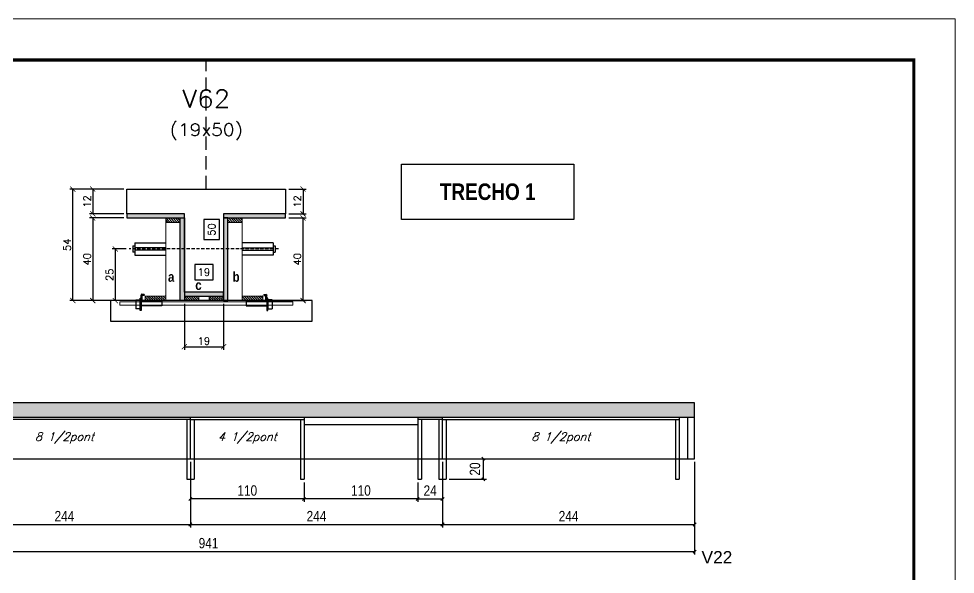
# Model space of a CAD drawing. Extents: x 0 to 6325, y 5574 to 19307.
# Drawn here: x 2163 to 3070, y 9532 to 10070 of the extents above; entities that cross this region are included whole.
import ezdxf
from ezdxf.enums import TextEntityAlignment as Align

# ---------------------------------------------------------------- set-up
doc = ezdxf.new("R2010")
doc.units = 0
doc.linetypes.add('DASHED', pattern=[0.75, 0.5, -0.25])
doc.linetypes.add('HIDDEN', pattern=[9.525, 6.35, -3.175])
for name, color, linetype in [('1', 1, 'Continuous'), ('5', 5, 'Continuous'), ('barrote', 251, 'Continuous'), ('COTA', 241, 'Continuous'), ('Cota Seção (2x)', 4, 'Continuous'), ('detalhes', 4, 'Continuous'), ('Hachura', 253, 'Continuous'), ('NOMENCLATURA', 7, 'Continuous'), ('Painéis', 200, 'Continuous'), ('presilha', 1, 'Continuous'), ('SARR_2.2x7', 40, 'Continuous'), ('SARR_3.5x7', 81, 'Continuous'), ('TENSOR', 3, 'Continuous'), ('texto', 7, 'Continuous'), ('Texto de Titulo', 7, 'Continuous'), ('Texto Qtd Sarr', 242, 'Continuous')]:
    doc.layers.add(name, color=color, linetype=linetype)
for name, color, linetype, lineweight in [('CONCRETO', 251, 'Continuous', 25), ('Folhas', 255, 'Continuous', 9), ('Madeira', 126, 'Continuous', 18), ('SARRAFO DE PRESSAO', 251, 'DASHED', 9), ('SCO-___-LAJ', 2, 'Continuous', 0), ('Texto Seção', 7, 'Continuous', 15)]:
    doc.layers.add(name, color=color, linetype=linetype, lineweight=lineweight)
doc.styles.add('COTA TECNICA', font='techl___.ttf', dxfattribs={"height": 10})
doc.styles.add('ROMANC', font='techb___.ttf', dxfattribs={"height": 2.5})
doc.styles.add('Romans', font='romans.shx')
doc.styles.get("Standard").update_dxf_attribs({"font": 'arial.ttf'})
doc.styles.add('TECNICA', font='techb___.ttf', dxfattribs={"height": 10})
doc.dimstyles.new('Cota Seção (2x)', dxfattribs={"dimtxt": 7, "dimasz": 5, "dimexe": 3, "dimexo": 3, "dimgap": 2, "dimtad": 3, "dimdec": 1, "dimlfac": 0.5, "dimzin": 12, "dimdsep": 46, "dimtxsty": 'Romans', "dimblk": 'ARCHTICK', "dimcen": 0, "dimclrd": 4, "dimclre": 4, "dimclrt": 1, "dimadec": 1, "dimazin": 3, "dimtfac": 1, "dimtdec": 1, "dimtmove": 0, "dimatfit": 3, "dimldrblk": 'OBLIQUE', "dimfxl": 1, "dimtolj": 1, "dimtzin": 12, "dimarcsym": 0})
doc.dimstyles.new('Cota Seção interna', dxfattribs={"dimtxt": 7, "dimasz": 6, "dimexe": 0.18, "dimexo": 2, "dimgap": -4, "dimtad": 3, "dimdec": 1, "dimlfac": 0.5, "dimzin": 12, "dimdsep": 46, "dimtxsty": 'Romans', "dimblk": 'ARCHTICK', "dimcen": 0.09, "dimse1": 1, "dimse2": 1, "dimsd1": 1, "dimsd2": 1, "dimclrd": 180, "dimclre": 5, "dimclrt": 1, "dimadec": 0, "dimazin": 3, "dimtfac": 1, "dimtdec": 1, "dimtofl": 0, "dimtmove": 0, "dimatfit": 3, "dimldrblk": 'ARCHTICK', "dimfxl": 1, "dimtolj": 1, "dimtzin": 0, "dimarcsym": 0})
doc.dimstyles.new('PAINEL', dxfattribs={"dimtxt": 10, "dimasz": 3, "dimexe": 3, "dimexo": 3, "dimgap": 3, "dimtad": 1, "dimdec": 1, "dimzin": 12, "dimdsep": 46, "dimtxsty": 'COTA TECNICA', "dimblk1": 'OBLIQUE', "dimblk2": 'OBLIQUE', "dimsah": 1, "dimcen": 0.9, "dimclrd": 4, "dimclre": 4, "dimclrt": 240, "dimadec": 1, "dimazin": 3, "dimtfac": 1, "dimtdec": 1, "dimtmove": 0, "dimatfit": 3, "dimfxl": 1, "dimtolj": 1, "dimtzin": 12, "dimarcsym": 0})
pattern_1 = [(315, (25280.4202, 1567.3305), (1.12253202, 1.12253202), [])]

# ---------------------------------------------------------------- blocks, each defined once
blk = doc.blocks.new('9999999999')
at = {"layer": 'Folhas'}
blk.add_lwpolyline([(98138.98, 34190.21), (99623.98, 34190.21), (99623.98, 35240.21), (98138.98, 35240.21)], close=True, dxfattribs=at)
at = {"layer": 'Folhas', "color": 30, "const_width": 3}
blk.add_lwpolyline([(98213.98, 34230.21), (99583.98, 34230.21), (99583.98, 35200.21), (98213.98, 35200.21)], close=True, dxfattribs=at)
blk = doc.blocks.new('titulo1')
at = {"layer": 'Defpoints', "color": 252, "linetype": 'HIDDEN', "ltscale": 2}
blk.add_line((0, 0), (0, 125), dxfattribs=at)
at = {"layer": 'Defpoints', "style": 'Romans', "oblique": 15}
blk.add_attdef('FOLHA', text='', height=10, dxfattribs=at).set_placement((0, 15.58), align=Align.MIDDLE_CENTER)
at = {"layer": 'Texto Qtd Sarr', "color": 3, "style": 'Romans', "oblique": 15}
for tag, height, p in [('TITULO', 17, (0, 71.45)), ('SEÇÃO', 12, (0, 41.55))]:
    blk.add_attdef(tag, text='', height=height, dxfattribs=at).set_placement(p, align=Align.MIDDLE_CENTER)
blk = doc.blocks.new('_ArchTick')
at = {"color": 0, "linetype": 'ByBlock', "const_width": 0.15}
blk.add_lwpolyline([(-0.5, -0.5), (0.5, 0.5)], dxfattribs=at)
blk = doc.blocks.new('*D3214')
at = {"layer": 'COTA', "color": 4, "lineweight": -2, "transparency": 16777216}
for p, q in [((2424.8, 9904.97), (2441.67, 9904.97)), ((2438.67, 9904.97), (2438.67, 9880.97)), ((2424.8, 9880.97), (2441.67, 9880.97))]:
    blk.add_line(p, q, dxfattribs=at)
at = {"layer": 'Defpoints', "color": 0, "transparency": 16777216}
for p in [(2421.8, 9904.97), (2421.8, 9880.97), (2438.67, 9880.97)]:
    blk.add_point(p, dxfattribs=at)
at = {"layer": 'COTA', "color": 4, "lineweight": -2, "transparency": 16777216, "xscale": 5, "yscale": 5, "zscale": 5}
for p, rotation in [((2438.67, 9904.97), 90), ((2438.67, 9880.97), 270)]:
    blk.add_blockref('_ArchTick', p, dxfattribs=dict(at, rotation=rotation))
at = {"layer": 'COTA', "color": 1, "transparency": 16777216, "insert": (2433.17, 9892.97), "char_height": 7, "attachment_point": 5, "rotation": 90, "style": 'Romans'}
blk.add_mtext('\\A1;12', dxfattribs=at)
blk = doc.blocks.new('_Oblique')
at = {"layer": '1', "color": 0, "lineweight": -2}
blk.add_line((-0.5, -0.5), (0.5, 0.5), dxfattribs=at)
blk = doc.blocks.new('*D3215')
at = {"layer": 'COTA', "color": 4, "lineweight": -2, "transparency": 16777216}
for p, q in [((2265.2, 9904.97), (2212.82, 9904.97)), ((2215.82, 9796.97), (2215.82, 9904.97)), ((2287.2, 9796.97), (2212.82, 9796.97))]:
    blk.add_line(p, q, dxfattribs=at)
at = {"layer": 'Defpoints', "color": 0, "transparency": 16777216}
for p in [(2215.82, 9904.97), (2268.2, 9904.97), (2290.2, 9796.97)]:
    blk.add_point(p, dxfattribs=at)
at = {"layer": 'COTA', "color": 4, "lineweight": -2, "transparency": 16777216, "xscale": 5, "yscale": 5, "zscale": 5}
for p, rotation in [((2215.82, 9904.97), 90), ((2215.82, 9796.97), 270)]:
    blk.add_blockref('_ArchTick', p, dxfattribs=dict(at, rotation=rotation))
at = {"layer": 'COTA', "color": 1, "transparency": 16777216, "insert": (2210.32, 9850.97), "char_height": 7, "attachment_point": 5, "rotation": 90, "style": 'Romans'}
blk.add_mtext('\\A1;54', dxfattribs=at)
blk = doc.blocks.new('*D3216')
at = {"layer": 'COTA', "color": 4, "lineweight": -2, "transparency": 16777216}
for p, q in [((2424.8, 9876.97), (2441.67, 9876.97)), ((2438.67, 9796.97), (2438.67, 9876.97)), ((2398.4, 9796.97), (2441.67, 9796.97))]:
    blk.add_line(p, q, dxfattribs=at)
at = {"layer": 'Defpoints', "color": 0, "transparency": 16777216}
for p in [(2421.8, 9876.97), (2438.67, 9876.97), (2395.4, 9796.97)]:
    blk.add_point(p, dxfattribs=at)
at = {"layer": 'COTA', "color": 4, "lineweight": -2, "transparency": 16777216, "xscale": 5, "yscale": 5, "zscale": 5}
for p, rotation in [((2438.67, 9876.97), 90), ((2438.67, 9796.97), 270)]:
    blk.add_blockref('_ArchTick', p, dxfattribs=dict(at, rotation=rotation))
at = {"layer": 'COTA', "color": 1, "transparency": 16777216, "insert": (2433.17, 9836.97), "char_height": 7, "attachment_point": 5, "rotation": 90, "style": 'Romans'}
blk.add_mtext('\\A1;40', dxfattribs=at)
blk = doc.blocks.new('*D3217')
at = {"layer": 'Cota Seção (2x)', "color": 180, "lineweight": -2, "transparency": 16777216}
for p, q in [((2357.8, 9875.45), (2342.8, 9875.45)), ((2342.8, 9875.45), (2342.8, 9856.12)), ((2357.8, 9856.12), (2357.8, 9875.45)), ((2342.8, 9856.12), (2357.8, 9856.12))]:
    blk.add_line(p, q, dxfattribs=at)
at = {"layer": 'Defpoints', "color": 0, "transparency": 16777216}
for p in [(2361.8, 9904.97), (2372.8, 9904.97), (2372.8, 9804.97)]:
    blk.add_point(p, dxfattribs=at)
at = {"layer": 'Cota Seção (2x)', "color": 1, "transparency": 16777216, "insert": (2350.3, 9865.78), "char_height": 7, "attachment_point": 5, "rotation": 90, "style": 'Romans'}
blk.add_mtext('\\A1;50', dxfattribs=at)
blk = doc.blocks.new('*D3218')
at = {"layer": 'COTA', "color": 4, "lineweight": -2, "transparency": 16777216}
for p, q in [((2265.2, 9904.97), (2232.14, 9904.97)), ((2235.14, 9904.97), (2235.14, 9880.97)), ((2265.2, 9880.97), (2232.14, 9880.97))]:
    blk.add_line(p, q, dxfattribs=at)
at = {"layer": 'Defpoints', "color": 0, "transparency": 16777216}
for p in [(2268.2, 9904.97), (2235.14, 9880.97), (2268.2, 9880.97)]:
    blk.add_point(p, dxfattribs=at)
at = {"layer": 'COTA', "color": 4, "lineweight": -2, "transparency": 16777216, "xscale": 5, "yscale": 5, "zscale": 5}
for p, rotation in [((2235.14, 9904.97), 90), ((2235.14, 9880.97), 270)]:
    blk.add_blockref('_ArchTick', p, dxfattribs=dict(at, rotation=rotation))
at = {"layer": 'COTA', "color": 1, "transparency": 16777216, "insert": (2229.64, 9892.97), "char_height": 7, "attachment_point": 5, "rotation": 90, "style": 'Romans'}
blk.add_mtext('\\A1;12', dxfattribs=at)
blk = doc.blocks.new('*D3219')
at = {"layer": 'COTA', "color": 4, "lineweight": -2, "transparency": 16777216}
for p, q in [((2265.2, 9876.97), (2232.14, 9876.97)), ((2235.14, 9876.97), (2235.14, 9796.97)), ((2287.2, 9796.97), (2232.14, 9796.97))]:
    blk.add_line(p, q, dxfattribs=at)
at = {"layer": 'Defpoints', "color": 0, "transparency": 16777216}
for p in [(2268.2, 9876.97), (2235.14, 9796.97), (2290.2, 9796.97)]:
    blk.add_point(p, dxfattribs=at)
at = {"layer": 'COTA', "color": 4, "lineweight": -2, "transparency": 16777216, "xscale": 5, "yscale": 5, "zscale": 5}
for p, rotation in [((2235.14, 9876.97), 90), ((2235.14, 9796.97), 270)]:
    blk.add_blockref('_ArchTick', p, dxfattribs=dict(at, rotation=rotation))
at = {"layer": 'COTA', "color": 1, "transparency": 16777216, "insert": (2229.64, 9836.97), "char_height": 7, "attachment_point": 5, "rotation": 90, "style": 'Romans'}
blk.add_mtext('\\A1;40', dxfattribs=at)
blk = doc.blocks.new('PRESILHA METÁLICA 1')
at = {"layer": 'presilha'}
for p, q in [((6, 15.5), (7.5, 15.5)), ((6, -2.5), (6, 15.5)), ((7.5, 10.6), (7.5, 19.9)), ((7.5, 15.5), (7.5, -2.5)), ((12, 21), (8.6, 21)), ((9, 11.6), (9, 18.9)), ((12, 19.5), (9.6, 19.5)), ((12, 21), (12, 19.5)), ((0, 13), (6, 13)), ((0, 13), (0, 0)), ((6, 0), (0, 0)), ((6, 13), (6, 0)), ((37.5, 4.1), (7.5, 4.1)), ((37.5, 11), (9.6, 11)), ((37.5, 11), (37.5, 4.1)), ((7.5, -2.5), (6, -2.5))]:
    blk.add_line(p, q, dxfattribs=at)
for centre, radius, start, end in [((8.6, 19.9), 1.14, 90, 180), ((9.6, 18.9), 0.57, 90, 180), ((9.6, 11.6), 0.57, 180, 270)]:
    blk.add_arc(centre, radius, start, end, dxfattribs=at)
blk = doc.blocks.new('*D3220')
at = {"layer": 'COTA', "color": 4, "lineweight": -2, "transparency": 16777216}
for p, q in [((2323.8, 9793.97), (2323.8, 9749.25)), ((2361.8, 9793.97), (2361.8, 9749.25)), ((2323.8, 9752.25), (2361.8, 9752.25))]:
    blk.add_line(p, q, dxfattribs=at)
at = {"layer": 'Defpoints', "color": 0, "transparency": 16777216}
for p in [(2323.8, 9796.97), (2361.8, 9796.97), (2361.8, 9752.25)]:
    blk.add_point(p, dxfattribs=at)
at = {"layer": 'COTA', "color": 4, "lineweight": -2, "transparency": 16777216, "xscale": 5, "yscale": 5, "zscale": 5, "rotation": 180}
blk.add_blockref('_ArchTick', (2323.8, 9752.25), dxfattribs=at)
at = {"layer": 'COTA', "color": 4, "lineweight": -2, "transparency": 16777216, "xscale": 5, "yscale": 5, "zscale": 5}
blk.add_blockref('_ArchTick', (2361.8, 9752.25), dxfattribs=at)
at = {"layer": 'COTA', "color": 1, "transparency": 16777216, "insert": (2342.8, 9757.75), "char_height": 7, "attachment_point": 5, "style": 'Romans'}
blk.add_mtext('\\A1;19', dxfattribs=at)
blk = doc.blocks.new('*D3221')
at = {"layer": 'Cota Seção (2x)', "color": 180, "lineweight": -2, "transparency": 16777216}
for p, q in [((2351.8, 9831.97), (2333.8, 9831.97)), ((2333.8, 9831.97), (2333.8, 9816.97)), ((2351.8, 9816.97), (2351.8, 9831.97)), ((2333.8, 9816.97), (2351.8, 9816.97))]:
    blk.add_line(p, q, dxfattribs=at)
at = {"layer": 'Defpoints', "color": 0, "transparency": 16777216}
for p in [(2361.8, 9812.97), (2323.8, 9796.97), (2361.8, 9796.97)]:
    blk.add_point(p, dxfattribs=at)
at = {"layer": 'Cota Seção (2x)', "color": 1, "transparency": 16777216, "insert": (2342.8, 9824.47), "char_height": 7, "attachment_point": 5, "style": 'Romans'}
blk.add_mtext('\\A1;19', dxfattribs=at)
blk = doc.blocks.new('*D3222')
at = {"layer": 'COTA', "color": 4, "lineweight": -2, "transparency": 16777216}
for p, q in [((1876.7, 9640.83), (1876.7, 9550.85)), ((2817.7, 9640.83), (2817.7, 9550.85)), ((1876.7, 9553.85), (2817.7, 9553.85))]:
    blk.add_line(p, q, dxfattribs=at)
at = {"layer": 'Defpoints', "color": 0, "transparency": 16777216}
for p in [(1876.7, 9643.83), (2817.7, 9643.83), (2817.7, 9553.85)]:
    blk.add_point(p, dxfattribs=at)
at = {"layer": 'COTA', "color": 4, "lineweight": -2, "transparency": 16777216, "xscale": 3, "yscale": 3, "zscale": 3, "rotation": 180}
blk.add_blockref('_Oblique', (1876.7, 9553.85), dxfattribs=at)
at = {"layer": 'COTA', "color": 4, "lineweight": -2, "transparency": 16777216, "xscale": 3, "yscale": 3, "zscale": 3}
blk.add_blockref('_Oblique', (2817.7, 9553.85), dxfattribs=at)
at = {"layer": 'COTA', "color": 240, "transparency": 16777216, "insert": (2347.2, 9561.95), "char_height": 10, "attachment_point": 5, "style": 'COTA TECNICA'}
blk.add_mtext('\\A1;941', dxfattribs=at)
blk = doc.blocks.new('*D4337')
at = {"layer": 'COTA', "color": 4, "lineweight": -2, "transparency": 16777216}
for p, q in [((2085.7, 9640.83), (2085.7, 9577.11)), ((2329.7, 9640.83), (2329.7, 9577.11)), ((2085.7, 9580.11), (2329.7, 9580.11))]:
    blk.add_line(p, q, dxfattribs=at)
at = {"layer": 'Defpoints', "color": 0, "transparency": 16777216}
for p in [(2085.7, 9643.83), (2329.7, 9643.83), (2329.7, 9580.11)]:
    blk.add_point(p, dxfattribs=at)
at = {"layer": 'COTA', "color": 4, "lineweight": -2, "transparency": 16777216, "xscale": 3, "yscale": 3, "zscale": 3, "rotation": 180}
blk.add_blockref('_Oblique', (2085.7, 9580.11), dxfattribs=at)
at = {"layer": 'COTA', "color": 4, "lineweight": -2, "transparency": 16777216, "xscale": 3, "yscale": 3, "zscale": 3}
blk.add_blockref('_Oblique', (2329.7, 9580.11), dxfattribs=at)
at = {"layer": 'COTA', "color": 240, "transparency": 16777216, "insert": (2207.7, 9588.18), "char_height": 10, "attachment_point": 5, "style": 'COTA TECNICA'}
blk.add_mtext('\\A1;244', dxfattribs=at)
blk = doc.blocks.new('*D4338')
at = {"layer": 'COTA', "color": 4, "lineweight": -2, "transparency": 16777216}
for p, q in [((2329.7, 9640.83), (2329.7, 9577.11)), ((2573.7, 9640.83), (2573.7, 9577.11)), ((2329.7, 9580.11), (2573.7, 9580.11))]:
    blk.add_line(p, q, dxfattribs=at)
at = {"layer": 'Defpoints', "color": 0, "transparency": 16777216}
for p in [(2329.7, 9643.83), (2573.7, 9643.83), (2573.7, 9580.11)]:
    blk.add_point(p, dxfattribs=at)
at = {"layer": 'COTA', "color": 4, "lineweight": -2, "transparency": 16777216, "xscale": 3, "yscale": 3, "zscale": 3, "rotation": 180}
blk.add_blockref('_Oblique', (2329.7, 9580.11), dxfattribs=at)
at = {"layer": 'COTA', "color": 4, "lineweight": -2, "transparency": 16777216, "xscale": 3, "yscale": 3, "zscale": 3}
blk.add_blockref('_Oblique', (2573.7, 9580.11), dxfattribs=at)
at = {"layer": 'COTA', "color": 240, "transparency": 16777216, "insert": (2451.7, 9588.18), "char_height": 10, "attachment_point": 5, "style": 'COTA TECNICA'}
blk.add_mtext('\\A1;244', dxfattribs=at)
blk = doc.blocks.new('*D4339')
at = {"layer": 'COTA', "color": 4, "lineweight": -2, "transparency": 16777216}
for p, q in [((2573.7, 9640.83), (2573.7, 9577.11)), ((2817.7, 9640.83), (2817.7, 9577.11)), ((2573.7, 9580.11), (2817.7, 9580.11))]:
    blk.add_line(p, q, dxfattribs=at)
at = {"layer": 'Defpoints', "color": 0, "transparency": 16777216}
for p in [(2573.7, 9643.83), (2817.7, 9643.83), (2817.7, 9580.11)]:
    blk.add_point(p, dxfattribs=at)
at = {"layer": 'COTA', "color": 4, "lineweight": -2, "transparency": 16777216, "xscale": 3, "yscale": 3, "zscale": 3, "rotation": 180}
blk.add_blockref('_Oblique', (2573.7, 9580.11), dxfattribs=at)
at = {"layer": 'COTA', "color": 4, "lineweight": -2, "transparency": 16777216, "xscale": 3, "yscale": 3, "zscale": 3}
blk.add_blockref('_Oblique', (2817.7, 9580.11), dxfattribs=at)
at = {"layer": 'COTA', "color": 240, "transparency": 16777216, "insert": (2695.7, 9588.18), "char_height": 10, "attachment_point": 5, "style": 'COTA TECNICA'}
blk.add_mtext('\\A1;244', dxfattribs=at)
blk = doc.blocks.new('*D4331')
at = {"layer": 'COTA', "color": 4, "lineweight": -2, "transparency": 16777216}
for p, q in [((2439.7, 9620.83), (2439.7, 9601.87)), ((2549.7, 9620.83), (2549.7, 9601.87)), ((2549.7, 9604.87), (2439.7, 9604.87))]:
    blk.add_line(p, q, dxfattribs=at)
at = {"layer": 'Defpoints', "color": 0, "transparency": 16777216}
for p in [(2439.7, 9623.83), (2549.7, 9623.83), (2439.7, 9604.87)]:
    blk.add_point(p, dxfattribs=at)
at = {"layer": 'COTA', "color": 4, "lineweight": -2, "transparency": 16777216, "xscale": 3, "yscale": 3, "zscale": 3, "rotation": 180}
blk.add_blockref('_Oblique', (2439.7, 9604.87), dxfattribs=at)
at = {"layer": 'COTA', "color": 4, "lineweight": -2, "transparency": 16777216, "xscale": 3, "yscale": 3, "zscale": 3}
blk.add_blockref('_Oblique', (2549.7, 9604.87), dxfattribs=at)
at = {"layer": 'COTA', "color": 240, "transparency": 16777216, "insert": (2494.7, 9612.97), "char_height": 10, "attachment_point": 5, "style": 'COTA TECNICA'}
blk.add_mtext('\\A1;110', dxfattribs=at)
blk = doc.blocks.new('*D4328')
at = {"layer": 'COTA', "color": 4, "lineweight": -2, "transparency": 16777216}
for p, q in [((2573.7, 9640.83), (2573.7, 9601.87)), ((2549.7, 9620.83), (2549.7, 9601.87)), ((2549.7, 9604.87), (2573.7, 9604.87))]:
    blk.add_line(p, q, dxfattribs=at)
at = {"layer": 'Defpoints', "color": 0, "transparency": 16777216}
for p in [(2573.7, 9643.83), (2549.7, 9623.83), (2573.7, 9604.87)]:
    blk.add_point(p, dxfattribs=at)
at = {"layer": 'COTA', "color": 4, "lineweight": -2, "transparency": 16777216, "xscale": 3, "yscale": 3, "zscale": 3, "rotation": 180}
blk.add_blockref('_Oblique', (2549.7, 9604.87), dxfattribs=at)
at = {"layer": 'COTA', "color": 4, "lineweight": -2, "transparency": 16777216, "xscale": 3, "yscale": 3, "zscale": 3}
blk.add_blockref('_Oblique', (2573.7, 9604.87), dxfattribs=at)
at = {"layer": 'COTA', "color": 240, "transparency": 16777216, "insert": (2561.7, 9612.94), "char_height": 10, "attachment_point": 5, "style": 'COTA TECNICA'}
blk.add_mtext('\\A1;24', dxfattribs=at)
blk = doc.blocks.new('*D4329')
at = {"layer": 'COTA', "color": 4, "lineweight": -2, "transparency": 16777216}
for p, q in [((2329.7, 9640.83), (2329.7, 9601.87)), ((2439.7, 9620.83), (2439.7, 9601.87)), ((2439.7, 9604.87), (2329.7, 9604.87))]:
    blk.add_line(p, q, dxfattribs=at)
at = {"layer": 'Defpoints', "color": 0, "transparency": 16777216}
for p in [(2329.7, 9643.83), (2439.7, 9623.83), (2329.7, 9604.87)]:
    blk.add_point(p, dxfattribs=at)
at = {"layer": 'COTA', "color": 4, "lineweight": -2, "transparency": 16777216, "xscale": 3, "yscale": 3, "zscale": 3, "rotation": 180}
blk.add_blockref('_Oblique', (2329.7, 9604.87), dxfattribs=at)
at = {"layer": 'COTA', "color": 4, "lineweight": -2, "transparency": 16777216, "xscale": 3, "yscale": 3, "zscale": 3}
blk.add_blockref('_Oblique', (2439.7, 9604.87), dxfattribs=at)
at = {"layer": 'COTA', "color": 240, "transparency": 16777216, "insert": (2384.7, 9612.97), "char_height": 10, "attachment_point": 5, "style": 'COTA TECNICA'}
blk.add_mtext('\\A1;110', dxfattribs=at)
blk = doc.blocks.new('*D4343')
at = {"layer": 'COTA', "color": 4, "lineweight": -2, "transparency": 16777216}
for p, q in [((2613.25, 9623.83), (2613.25, 9643.83)), ((2580.2, 9623.83), (2616.25, 9623.83))]:
    blk.add_line(p, q, dxfattribs=at)
at = {"layer": 'Defpoints', "color": 0, "transparency": 16777216}
for p in [(2613.25, 9643.83), (2613.25, 9643.83), (2577.2, 9623.83)]:
    blk.add_point(p, dxfattribs=at)
at = {"layer": 'COTA', "color": 4, "lineweight": -2, "transparency": 16777216, "xscale": 3, "yscale": 3, "zscale": 3}
for p, rotation in [((2613.25, 9643.83), 90), ((2613.25, 9623.83), 270)]:
    blk.add_blockref('_Oblique', p, dxfattribs=dict(at, rotation=rotation))
at = {"layer": 'COTA', "color": 240, "transparency": 16777216, "insert": (2605.15, 9633.83), "char_height": 10, "attachment_point": 5, "rotation": 90, "style": 'COTA TECNICA'}
blk.add_mtext('\\A1;20', dxfattribs=at)
blk = doc.blocks.new('*D4173')
at = {"layer": 'COTA', "color": 4, "lineweight": -2, "transparency": 16777216}
for p, q in [((2267.5, 9846.94), (2253.94, 9846.94)), ((2256.94, 9846.94), (2256.94, 9796.97)), ((2272.5, 9796.97), (2253.94, 9796.97))]:
    blk.add_line(p, q, dxfattribs=at)
at = {"layer": 'Defpoints', "color": 0, "transparency": 16777216}
for p in [(2270.5, 9846.94), (2256.94, 9796.97), (2275.5, 9796.97)]:
    blk.add_point(p, dxfattribs=at)
at = {"layer": 'COTA', "color": 4, "lineweight": -2, "transparency": 16777216, "xscale": 5, "yscale": 5, "zscale": 5}
for p, rotation in [((2256.94, 9846.94), 90), ((2256.94, 9796.97), 270)]:
    blk.add_blockref('_ArchTick', p, dxfattribs=dict(at, rotation=rotation))
at = {"layer": 'COTA', "color": 1, "transparency": 16777216, "insert": (2251.44, 9821.96), "char_height": 7, "attachment_point": 5, "rotation": 90, "style": 'Romans'}
blk.add_mtext('\\A1;25', dxfattribs=at)

msp = doc.modelspace()

# ---------------------------------------------------------------- hatches: boundary and pattern name
at = {"layer": 'COTA'}
h = msp.add_hatch(dxfattribs=at)
h.set_pattern_fill('AR-CONC', color=256, scale=0.03)
h.set_pattern_definition([(50, (-2e-12, 1176.7803), (5.46554, -0.4781726), [0.5715, -6.2865]), (355, (-2e-12, 1176.7803), (-1.0573026, 5.7317054), [0.4572, -5.0292175]), (100.451445, (0.4555, 1176.7405), (4.4082374, 5.2535326), [0.4857003, -5.3427073]), (46.1842, (-2e-12, 1178.304), (8.132371, -1.26127), [0.85725, -9.42975]), (96.63556, (0.678, 1178.199), (7.122124, 7.422784), [0.728551, -8.014068]), (351.18415, (-2e-12, 1178.304), (7.122124, 7.422784), [0.685799, -7.543792]), (21, (0.762, 1177.9233), (4.5484317, -3.067956), [0.5715, -6.2865]), (326, (0.762, 1177.9233), (1.854061, 5.525639), [0.4572, -5.0292]), (71.451445, (1.141, 1177.6677), (6.4024926, 2.457683), [0.4857003, -5.342698]), (37.5, (-2e-12, 1176.7803), (0.0926581, 2.53665117), [0, -4.96824, 0, -5.1054, 0, -5.04825]), (7.5, (-2e-12, 1176.7803), (2.0045899, 3.00541724), [0, -2.91084, 0, -4.85394, 0, -1.92405]), (327.5, (-1.6993, 1176.7803), (4.06771786, -0.1718623), [0, -1.905, 0, -5.9436, 0, -7.8867]), (317.5, (-2.4613, 1176.7803), (4.4438754, 0.7627947), [0, -2.4765, 0, -3.94716, 0, -5.6007])])
h.paths.add_polyline_path([(2817.7, 9697.83), (1876.7, 9697.83), (1876.7, 9683.83), (2817.7, 9683.83)])
at = {"layer": 'Hachura'}
h = msp.add_hatch(color=256, dxfattribs=at)
h.dxf.hatch_style = 1
h.paths.add_polyline_path([(2323.8, 9876.97), (2323.8, 9880.97), (2268.2, 9880.97), (2268.2, 9876.97)])
h = msp.add_hatch(color=256, dxfattribs=at)
h.dxf.hatch_style = 1
h.paths.add_polyline_path([(2421.8, 9876.97), (2421.8, 9880.97), (2361.8, 9880.97), (2361.8, 9876.97)])
h = msp.add_hatch(dxfattribs=at)
h.set_pattern_fill('ANSI31', color=256, scale=0.5, angle=270, style=0)
h.set_pattern_definition([(315, (25280.4202, 1569.3305), (1.12253202, 1.12253202), [])])
h.paths.add_polyline_path([(2319.8, 9872.57), (2319.8, 9876.97), (2305.8, 9876.97), (2305.8, 9872.57)])
h = msp.add_hatch(color=256, dxfattribs=at)
h.dxf.hatch_style = 1
h.paths.add_polyline_path([(2319.8, 9876.97), (2323.8, 9876.97), (2323.8, 9796.97), (2319.8, 9796.97)])
h = msp.add_hatch(color=256, dxfattribs=at)
h.dxf.hatch_style = 1
h.paths.add_polyline_path([(2365.8, 9876.97), (2361.8, 9876.97), (2361.8, 9796.97), (2365.8, 9796.97)])
h = msp.add_hatch(dxfattribs=at)
h.set_pattern_fill('ANSI31', color=256, scale=0.5, angle=270, style=0)
h.set_pattern_definition([(315, (25280.4202, 1569.3305), (1.12253202, 1.12253202), [])])
h.paths.add_polyline_path([(2365.8, 9872.57), (2365.8, 9876.97), (2379.8, 9876.97), (2379.8, 9872.57)])
h = msp.add_hatch(dxfattribs=at)
h.set_pattern_fill('ANSI31', color=256, scale=0.5, angle=270, style=0)
h.set_pattern_definition([(315, (25280.4202, 1567.3305), (1.12253202, 1.12253202), [])])
h.paths.add_polyline_path([(2285.8, 9796.97), (2285.8, 9801.37), (2305.8, 9801.37), (2305.8, 9796.97)])
h = msp.add_hatch(color=256, dxfattribs=at)
h.dxf.hatch_style = 1
h.paths.add_polyline_path([(2361.8, 9801.37), (2361.8, 9804.97), (2323.8, 9804.97), (2323.8, 9801.37)])
h = msp.add_hatch(dxfattribs=at)
h.set_pattern_fill('ANSI31', color=256, scale=0.5, angle=270, style=0)
h.set_pattern_definition(pattern_1)
h.paths.add_polyline_path([(2323.8, 9796.97), (2323.8, 9801.37), (2337.8, 9801.37), (2337.8, 9796.97)])
h = msp.add_hatch(dxfattribs=at)
h.set_pattern_fill('ANSI31', color=256, scale=0.5, angle=270, style=0)
h.set_pattern_definition(pattern_1)
h.paths.add_polyline_path([(2361.8, 9796.97), (2361.8, 9801.37), (2347.8, 9801.37), (2347.8, 9796.97)])
h = msp.add_hatch(dxfattribs=at)
h.set_pattern_fill('ANSI31', color=256, scale=0.5, angle=270, style=0)
h.set_pattern_definition(pattern_1)
h.paths.add_polyline_path([(2399.8, 9796.97), (2399.8, 9801.37), (2379.8, 9801.37), (2379.8, 9796.97)])

# ---------------------------------------------------------------- linework, layer by layer
at = {"ltscale": 3}
for p, q in [((2273.8, 9849.94), (2273.8, 9843.94)), ((2273.8, 9849.94), (2275.8, 9849.94)), ((2275.8, 9852.94), (2275.8, 9840.94)), ((2275.8, 9852.94), (2305.8, 9852.94)), ((2305.8, 9847.94), (2275.8, 9847.94)), ((2305.8, 9845.94), (2275.8, 9845.94)), ((2409.8, 9852.94), (2379.8, 9852.94)), ((2379.8, 9847.94), (2409.8, 9847.94)), ((2379.8, 9845.94), (2409.8, 9845.94)), ((2409.8, 9852.94), (2409.8, 9840.94)), ((2409.8, 9849.94), (2411.8, 9849.94)), ((2411.8, 9849.94), (2411.8, 9843.94)), ((2275.8, 9843.94), (2273.8, 9843.94)), ((2275.8, 9840.94), (2305.8, 9840.94)), ((2409.8, 9840.94), (2379.8, 9840.94)), ((2409.8, 9843.94), (2411.8, 9843.94))]:
    msp.add_line(p, q, dxfattribs=at)
at = {"layer": 'barrote'}
msp.add_lwpolyline([(2252.34, 9776.97), (2447.53, 9776.97), (2447.53, 9796.97), (2252.34, 9796.97)], close=True, dxfattribs=at)
at = {"layer": 'CONCRETO'}
msp.add_lwpolyline([(2268.2, 9880.97), (2268.2, 9904.97), (2421.8, 9904.97), (2421.8, 9880.97), (2361.8, 9880.97), (2361.8, 9804.97), (2323.8, 9804.97), (2323.8, 9880.97)], close=True, dxfattribs=at)
at = {"layer": 'COTA'}
for p, q in [((2817.7, 9697.83), (1876.7, 9697.83)), ((2817.7, 9683.83), (2817.7, 9697.83))]:
    msp.add_line(p, q, dxfattribs=at)
msp.add_lwpolyline([(2534.03, 9929.13), (2700.81, 9929.13), (2700.81, 9875.47), (2534.03, 9875.47)], close=True, dxfattribs=at)
at = {"layer": 'Madeira'}
for points in [[(2319.8, 9872.57), (2319.8, 9876.97), (2305.8, 9876.97), (2305.8, 9872.57)], [(2319.8, 9876.97), (2305.8, 9876.97), (2305.8, 9796.97), (2319.8, 9796.97)], [(2365.8, 9872.57), (2365.8, 9876.97), (2379.8, 9876.97), (2379.8, 9872.57)], [(2365.8, 9876.97), (2379.8, 9876.97), (2379.8, 9796.97), (2365.8, 9796.97)], [(2285.8, 9796.97), (2285.8, 9801.37), (2305.8, 9801.37), (2305.8, 9796.97)], [(2323.8, 9796.97), (2323.8, 9801.37), (2337.8, 9801.37), (2337.8, 9796.97)], [(2361.8, 9796.97), (2361.8, 9801.37), (2347.8, 9801.37), (2347.8, 9796.97)], [(2399.8, 9796.97), (2399.8, 9801.37), (2379.8, 9801.37), (2379.8, 9796.97)]]:
    msp.add_lwpolyline(points, close=True, dxfattribs=at)
at = {"layer": 'Painéis', "linetype": 'ByBlock'}
for p, q in [((2817.7, 9683.83), (1876.7, 9683.83)), ((2329.7, 9643.83), (2329.7, 9683.83)), ((2573.7, 9643.83), (2573.7, 9683.83)), ((2817.7, 9643.83), (2817.7, 9683.83)), ((1876.7, 9643.83), (2817.7, 9643.83))]:
    msp.add_line(p, q, dxfattribs=at)
at = {"layer": 'Painéis'}
for points in [[(2323.8, 9876.97), (2323.8, 9880.97), (2268.2, 9880.97), (2268.2, 9876.97)], [(2421.8, 9876.97), (2421.8, 9880.97), (2361.8, 9880.97), (2361.8, 9876.97)], [(2319.8, 9876.97), (2323.8, 9876.97), (2323.8, 9796.97), (2319.8, 9796.97)], [(2365.8, 9876.97), (2361.8, 9876.97), (2361.8, 9796.97), (2365.8, 9796.97)], [(2361.8, 9801.37), (2361.8, 9804.97), (2323.8, 9804.97), (2323.8, 9801.37)]]:
    msp.add_lwpolyline(points, close=True, dxfattribs=at)
at = {"layer": 'SARR_2.2x7', "linetype": 'Continuous'}
for p, q in [((2329.7, 9681.63), (2085.7, 9681.63)), ((2329.7, 9681.63), (2439.7, 9681.63)), ((2573.7, 9681.63), (2549.7, 9681.63)), ((2573.7, 9681.63), (2802.7, 9681.63)), ((2810.7, 9683.83), (2810.7, 9643.83)), ((2439.7, 9676.83), (2549.7, 9676.83))]:
    msp.add_line(p, q, dxfattribs=at)
at = {"layer": 'SARR_3.5x7'}
for p, q in [((2326.2, 9681.63), (2326.2, 9623.83)), ((2333.2, 9681.63), (2333.2, 9623.83)), ((2436.2, 9681.63), (2436.2, 9623.83)), ((2439.7, 9683.83), (2439.7, 9623.83)), ((2549.7, 9683.83), (2549.7, 9623.83)), ((2553.2, 9681.63), (2553.2, 9623.83)), ((2570.2, 9681.63), (2570.2, 9623.83)), ((2577.2, 9681.63), (2577.2, 9623.83)), ((2799.2, 9681.63), (2799.2, 9623.83)), ((2802.7, 9683.83), (2802.7, 9623.83)), ((2326.2, 9623.83), (2333.2, 9623.83)), ((2436.2, 9623.83), (2439.7, 9623.83)), ((2549.7, 9623.83), (2553.2, 9623.83)), ((2570.2, 9623.83), (2577.2, 9623.83)), ((2799.2, 9623.83), (2802.7, 9623.83))]:
    msp.add_line(p, q, dxfattribs=at)
at = {"layer": 'SCO-___-LAJ', "color": 1}
msp.add_lwpolyline([(2261.35, 9795.64), (2428.65, 9795.64), (2428.65, 9792.44), (2261.35, 9792.44)], close=True, dxfattribs=at)
at = {"layer": 'TENSOR', "linetype": 'HIDDEN', "ltscale": 0.5}
msp.add_line((2414.8, 9846.94), (2270.5, 9846.94), dxfattribs=at)

# ---------------------------------------------------------------- block references
at = {"layer": 'presilha', "yscale": 0.6666666666666666, "zscale": 0.6666666666666666}
for p, xscale in [((2276.93, 9789.01), 0.6666666666666666), ((2408.67, 9789.01), -0.6666666666666666)]:
    msp.add_blockref('PRESILHA METÁLICA 1', p, dxfattribs=dict(at, xscale=xscale))
at = {"layer": 'SARRAFO DE PRESSAO', "color": 6, "linetype": 'ByBlock'}
msp.add_blockref('9999999999', (-96553.98, -25170.23), dxfattribs=at)
at = {"layer": 'Texto Seção'}
ref = msp.add_blockref('titulo1', (2345, 9904.97), dxfattribs=at)
ref.add_attrib('TITULO', 'V62', dxfattribs={"layer": 'Texto de Titulo', "color": 7, "height": 17, "style": 'Romans', "width": 1.1}).set_placement((2345, 9992.47), align=Align.MIDDLE_CENTER)
ref.add_attrib('SEÇÃO', '(19x50)', dxfattribs={"layer": 'Texto de Titulo', "color": 7, "height": 12, "style": 'Romans', "width": 1.1}).set_placement((2345, 9962.47), align=Align.MIDDLE_CENTER)

# ---------------------------------------------------------------- texts
at = {"layer": '5', "linetype": 'Continuous'}
msp.add_text('V22', height=12, rotation=359.99996, dxfattribs=at).set_placement((2824.39, 9542.35))
at = {"layer": 'detalhes', "style": 'TECNICA'}
for s, p in [('a', (2307.97, 9815.17)), ('b', (2370.51, 9815.16)), ('c', (2334.4, 9807.21))]:
    msp.add_text(s, height=9.6, dxfattribs=at).set_placement(p)
at = {"layer": 'NOMENCLATURA', "color": 2, "insert": (2617.42, 9902.3), "char_height": 16, "attachment_point": 5, "style": 'ROMANC'}
msp.add_mtext('TRECHO 1', dxfattribs=at)
at = {"layer": 'texto', "color": 2, "char_height": 8, "attachment_point": 5, "style": 'Romans'}
for s, insert in [('{\\Q19;\\C256;8 1/2pont}', (2207.7, 9663.83)), ('{\\Q19;\\C256;4 1/2pont}', (2384.7, 9663.83)), ('{\\Q19;\\C256;8 1/2pont}', (2688.2, 9663.83))]:
    msp.add_mtext(s, dxfattribs=dict(at, insert=insert))

# ---------------------------------------------------------------- dimensions: what is measured, and where the dimension line sits
at = {"layer": 'COTA'}
for base, p1, p2, picture, middle in [((2215.82, 9904.97), (2290.2, 9796.97), (2268.2, 9904.97), '*D3215', (2210.32, 9850.97)), ((2235.14, 9880.97), (2268.2, 9904.97), (2268.2, 9880.97), '*D3218', (2229.64, 9892.97)), ((2438.67, 9880.97), (2421.8, 9904.97), (2421.8, 9880.97), '*D3214', (2433.17, 9892.97)), ((2235.14, 9796.97), (2268.2, 9876.97), (2290.2, 9796.97), '*D3219', (2229.64, 9836.97)), ((2438.67, 9876.97), (2395.4, 9796.97), (2421.8, 9876.97), '*D3216', (2433.17, 9836.97)), ((2256.94, 9796.97), (2270.5, 9846.94), (2275.5, 9796.97), '*D4173', (2251.44, 9821.96))]:
    dim = msp.add_linear_dim(base=base, p1=p1, p2=p2, angle=90, dimstyle='Cota Seção (2x)', dxfattribs=at)
    dim.commit()
    dim.dimension.update_dxf_attribs({"geometry": picture, "text_midpoint": middle})
for base, p1, p2, dimstyle, picture, middle in [((2361.8, 9752.25), (2323.8, 9796.97), (2361.8, 9796.97), 'Cota Seção (2x)', '*D3220', (2342.8, 9757.75)), ((2817.7, 9553.85), (1876.7, 9643.83), (2817.7, 9643.83), 'PAINEL', '*D3222', (2347.2, 9561.95)), ((2329.7, 9580.11), (2085.7, 9643.83), (2329.7, 9643.83), 'PAINEL', '*D4337', (2207.7, 9588.18)), ((2573.7, 9580.11), (2329.7, 9643.83), (2573.7, 9643.83), 'PAINEL', '*D4338', (2451.7, 9588.18)), ((2329.7, 9604.87), (2439.7, 9623.83), (2329.7, 9643.83), 'PAINEL', '*D4329', (2384.7, 9612.97)), ((2573.7, 9604.87), (2549.7, 9623.83), (2573.7, 9643.83), 'PAINEL', '*D4328', (2561.7, 9612.94)), ((2817.7, 9580.11), (2573.7, 9643.83), (2817.7, 9643.83), 'PAINEL', '*D4339', (2695.7, 9588.18)), ((2439.7, 9604.87), (2549.7, 9623.83), (2439.7, 9623.83), 'PAINEL', '*D4331', (2494.7, 9612.97))]:
    dim = msp.add_linear_dim(base=base, p1=p1, p2=p2, dimstyle=dimstyle, dxfattribs=at)
    dim.commit()
    dim.dimension.update_dxf_attribs({"geometry": picture, "text_midpoint": middle})
dim = msp.add_linear_dim(base=(2613.25, 9643.83), p1=(2577.2, 9623.83), p2=(2613.25, 9643.83), angle=90, dimstyle='PAINEL', dxfattribs=at)
dim.commit()
dim.dimension.update_dxf_attribs({"geometry": '*D4343', "text_midpoint": (2613.25, 9633.83), "dimtype": 160})
at = {"layer": 'Cota Seção (2x)'}
dim = msp.add_linear_dim(base=(2361.8, 9904.97), p1=(2372.8, 9804.97), p2=(2372.8, 9904.97), angle=90, dimstyle='Cota Seção interna', dxfattribs=at)
dim.commit()
dim.dimension.update_dxf_attribs({"geometry": '*D3217', "text_midpoint": (2361.8, 9865.78), "dimtype": 160})
dim = msp.add_linear_dim(base=(2361.8, 9812.97), p1=(2323.8, 9796.97), p2=(2361.8, 9796.97), dimstyle='Cota Seção interna', dxfattribs=at)
dim.commit()
dim.dimension.update_dxf_attribs({"geometry": '*D3221', "text_midpoint": (2342.8, 9812.97), "dimtype": 160})

doc.saveas('drawing.dxf')
